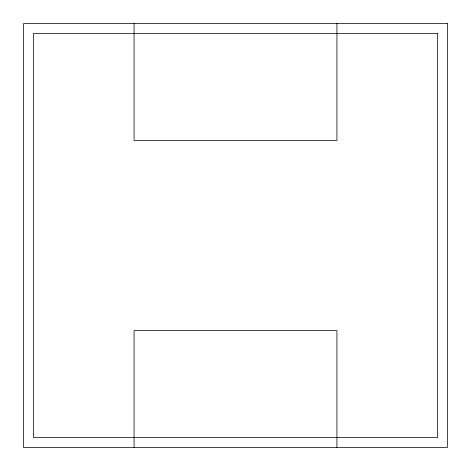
<?xml version="1.0" encoding="UTF-8"?>
<svg xmlns="http://www.w3.org/2000/svg" width="471" height="471" viewBox="0 0 471 471"><rect width="100%" height="100%" fill="white"/><g stroke="black" fill="none" stroke-linecap="round" stroke-linejoin="round"><path stroke-width="0.71" d="M336.93 23.55L336.93 140.358L134.07 140.358L134.07 23.55M336.93 447.45L336.93 330.642L134.07 330.642L134.07 447.45M447.45 23.55L23.55 23.55L23.55 447.45L447.45 447.45L447.45 23.55M437.559 33.441L33.441 33.441L33.441 437.559L437.559 437.559L437.559 33.441"/></g></svg>
